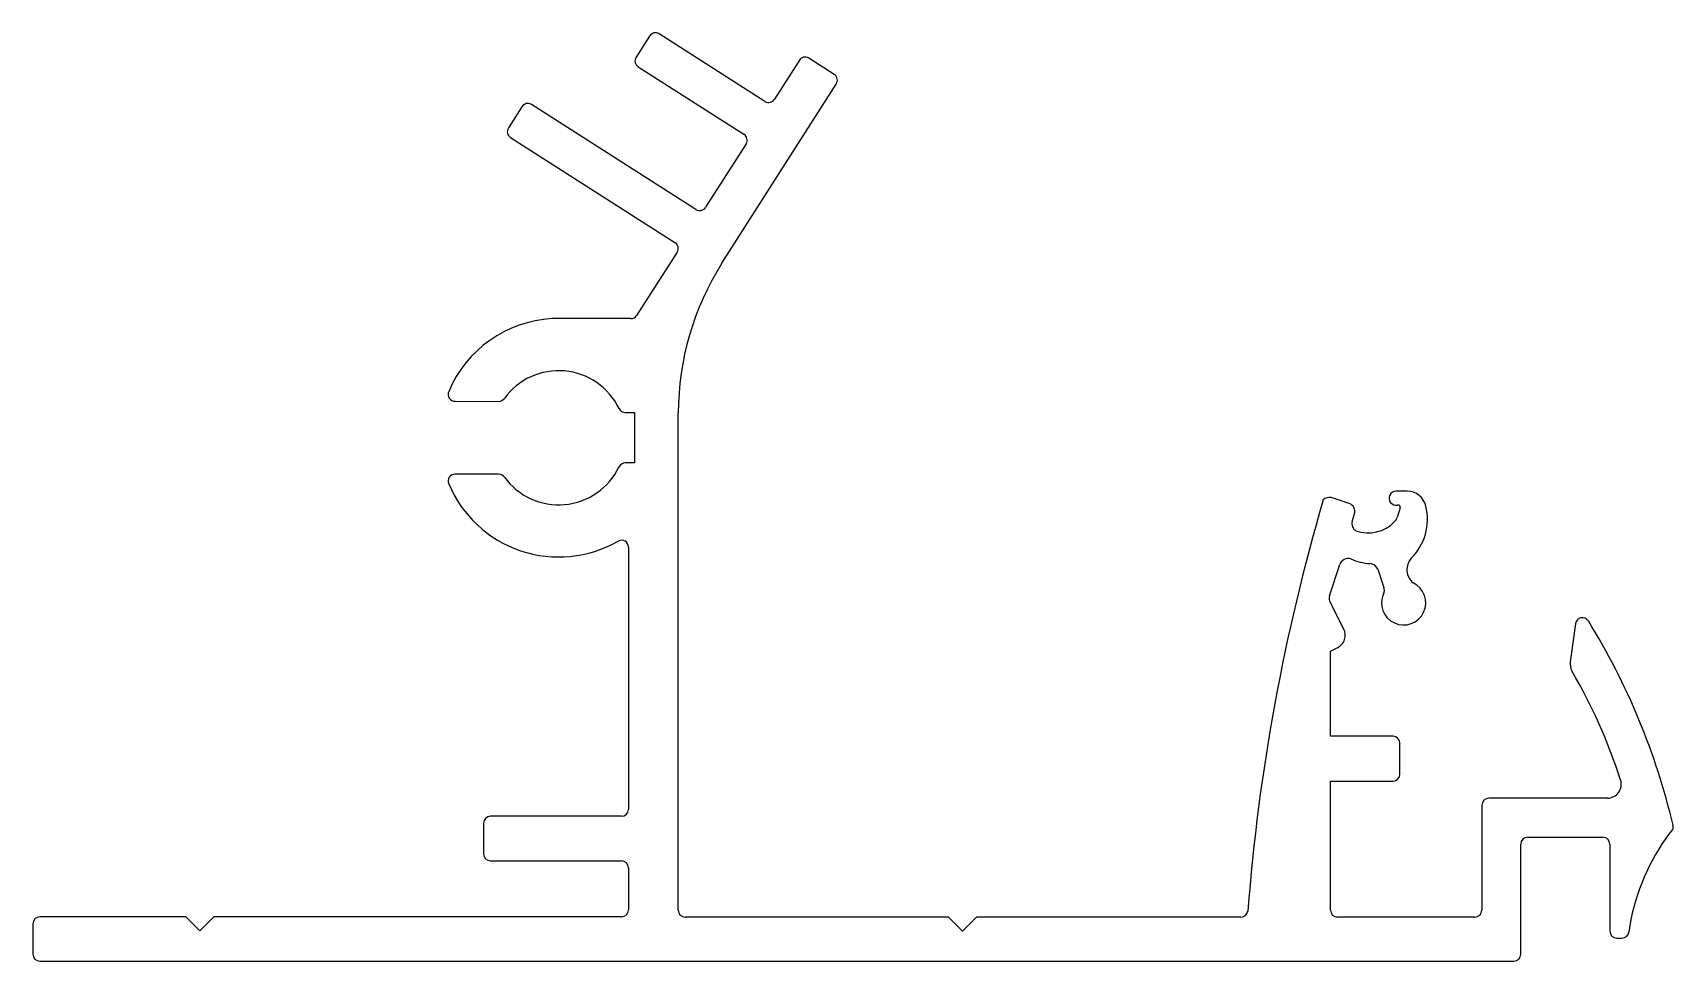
# Model space of a CAD drawing. Extents: x 53.6 to 112.5, y 23.1 to 56.4.
import ezdxf

# ---------------------------------------------------------------- set-up
doc = ezdxf.new("R2010")
doc.units = 0
doc.layers.get('0').update_dxf_attribs({"linetype": 'CONTINUOUS'})

msp = doc.modelspace()

# ---------------------------------------------------------------- linework, layer by layer
for p, q in [((75.726, 56.259), (75.243, 55.502)), ((79.868, 53.913), (76.071, 56.335)), ((81.106, 55.39), (80.213, 53.99)), ((82.355, 54.881), (81.442, 55.464)), ((75.319, 55.157), (79.117, 52.735)), ((78.328, 48.102), (82.432, 54.536)), ((71.147, 53.722), (70.662, 52.962)), ((77.394, 50.034), (71.492, 53.799)), ((70.738, 52.617), (76.64, 48.853)), ((79.193, 52.39), (77.739, 50.111)), ((76.717, 48.507), (75.265, 46.231)), ((75.054, 46.116), (72.226, 46.116)), ((68.748, 43.149), (70.313, 43.148)), ((74.858, 42.748), (75.183, 42.748)), ((75.183, 42.748), (75.183, 40.935)), ((76.76, 24.889), (76.76, 42.725)), ((75.183, 40.935), (74.858, 40.935)), ((70.314, 40.535), (68.748, 40.535)), ((100.847, 39.479), (100.195, 39.693)), ((102.924, 39.924), (102.53, 39.924)), ((100.95, 38.838), (101.041, 39.112)), ((102.676, 39.323), (102.563, 38.98)), ((74.973, 37.912), (74.973, 28.504)), ((100.144, 36.172), (100.513, 37.294)), ((101.872, 37.119), (102.092, 36.47)), ((100.651, 34.972), (100.162, 35.938)), ((108.972, 35.166), (108.782, 33.795)), ((100.174, 34.177), (100.434, 34.309)), ((100.174, 31.126), (100.174, 34.177)), ((102.419, 31.126), (100.174, 31.126)), ((102.669, 29.771), (102.669, 30.876)), ((100.174, 24.889), (100.174, 29.521)), ((100.174, 29.521), (102.419, 29.521)), ((110.114, 28.905), (105.858, 28.905)), ((105.608, 28.655), (105.608, 24.889)), ((69.768, 28.004), (69.768, 26.907)), ((74.723, 28.254), (70.018, 28.254)), ((112.215, 27.462), (112.423, 27.719)), ((107.004, 23.305), (107.004, 27.255)), ((107.254, 27.505), (109.954, 27.505)), ((110.204, 27.255), (110.204, 24.134)), ((70.018, 26.657), (74.723, 26.657)), ((74.973, 26.407), (74.973, 24.897)), ((53.586, 24.393), (53.586, 23.305)), ((59.077, 24.644), (53.836, 24.643)), ((59.579, 24.141), (59.077, 24.644)), ((60.082, 24.644), (59.579, 24.141)), ((74.723, 24.647), (60.082, 24.644)), ((86.464, 24.639), (77.01, 24.639)), ((86.966, 24.136), (86.464, 24.639)), ((87.469, 24.639), (86.966, 24.136)), ((96.96, 24.639), (87.469, 24.639)), ((105.358, 24.639), (100.424, 24.639)), ((110.454, 23.884), (110.638, 23.884)), ((53.836, 23.055), (106.754, 23.055))]:
    msp.add_line(p, q)
for centre, radius, start, end in [((75.936, 56.124), 0.25, 57.47232, 147.47232), ((75.454, 55.368), 0.25, 147.47232, 237.47232), ((81.311, 55.259), 0.243, 57.47232, 147.47232), ((82.221, 54.671), 0.25, 327.47232, 57.47232), ((71.357, 53.588), 0.25, 57.47232, 147.45723), ((80.002, 54.124), 0.25, 237.47232, 327.47232), ((70.872, 52.828), 0.25, 147.45723, 237.47232), ((78.982, 52.525), 0.25, 327.47232, 57.47232), ((77.528, 50.245), 0.25, 237.47232, 327.47232), ((76.506, 48.642), 0.25, 327.47232, 57.47232), ((86.76, 42.725), 10, 147.47232, 180), ((72.466, 41.841), 4.281, 93.22215, 157.2742), ((75.054, 46.366), 0.25, 270, 327.47232), ((72.466, 41.841), 2.407, 25.80969, 144.12873), ((68.748, 43.399), 0.25, 157.2742, 269.97897), ((70.314, 43.398), 0.25, 269.97897, 324.12873), ((74.858, 42.998), 0.25, 205.80969, 270), ((72.466, 41.841), 2.407, 215.86998, 334.19031), ((74.858, 40.685), 0.25, 90, 154.19031), ((68.748, 40.285), 0.25, 90, 202.71961), ((72.467, 41.842), 4.281, 202.71961, 299.8643), ((70.314, 40.285), 0.25, 35.86998, 90), ((168.895, 19.32), 71.901, 163.61088, 175.59067), ((100.129, 39.406), 0.294, 77.0277, 136.64549), ((100.744, 39.19), 0.307, 345.26112, 70.37499), ((102.53, 39.672), 0.251, 90, 282.32262), ((102.924, 39.23), 0.693, 13.25064, 90), ((102.266, 39.054), 0.307, 310.706, 346.06395), ((102.6, 39.348), 0.08, 341.76025, 102.32262), ((101.666, 38.92), 1.99, 315.10096, 13.64845), ((101.248, 38.766), 0.307, 166.5495, 239.08348), ((101.53, 39.734), 1.307, 250.34636, 315.71982), ((74.723, 37.912), 0.25, 360, 119.87036), ((100.804, 37.198), 0.307, 71.70438, 161.76174), ((101.712, 39.385), 2.062, 246.81356, 266.75842), ((101.582, 37.02), 0.307, 18.75267, 87.43837), ((103.536, 37.105), 0.617, 138.35351, 230.38997), ((102.802, 35.914), 0.793, 155.41833, 64.57279), ((100.435, 36.076), 0.307, 161.86928, 206.87025), ((101.802, 36.371), 0.307, 335.42215, 18.75665), ((109.22, 35.132), 0.25, 31.77122, 172.09973), ((100.211, 34.749), 0.493, 296.86982, 26.87025), ((88.452, 22.27), 24.679, 13.26929, 31.77122), ((109.277, 33.726), 0.5, 172.09973, 210.04728), ((91.161, 23.247), 20.428, 17.99967, 30.04728), ((102.419, 30.876), 0.25, 360, 90), ((102.419, 29.771), 0.25, 270, 360), ((110.114, 29.405), 0.5, 270, 17.99967), ((105.858, 28.655), 0.25, 90, 180), ((74.723, 28.504), 0.25, 270, 0), ((70.018, 28.004), 0.25, 90, 180), ((112.228, 27.877), 0.25, 321.03936, 13.26929), ((107.254, 27.255), 0.25, 90, 180), ((109.954, 27.255), 0.25, 0.00336, 90), ((118.467, 23.048), 7.653, 144.77657, 172.10441), ((70.018, 26.907), 0.25, 180, 270), ((74.723, 26.407), 0.25, 360, 90), ((74.723, 24.897), 0.25, 270.01266, 0), ((77.01, 24.889), 0.25, 180, 270), ((96.96, 24.889), 0.25, 270, 350.68068), ((100.424, 24.889), 0.25, 180, 270), ((105.358, 24.889), 0.25, 270, 360), ((53.836, 24.393), 0.25, 90.01336, 180), ((110.454, 24.134), 0.25, 180.00379, 270), ((110.638, 24.134), 0.25, 270, 352.10441), ((53.836, 23.305), 0.25, 180, 270), ((106.754, 23.305), 0.25, 270, 0)]:
    msp.add_arc(centre, radius, start, end)

doc.saveas('drawing.dxf')
